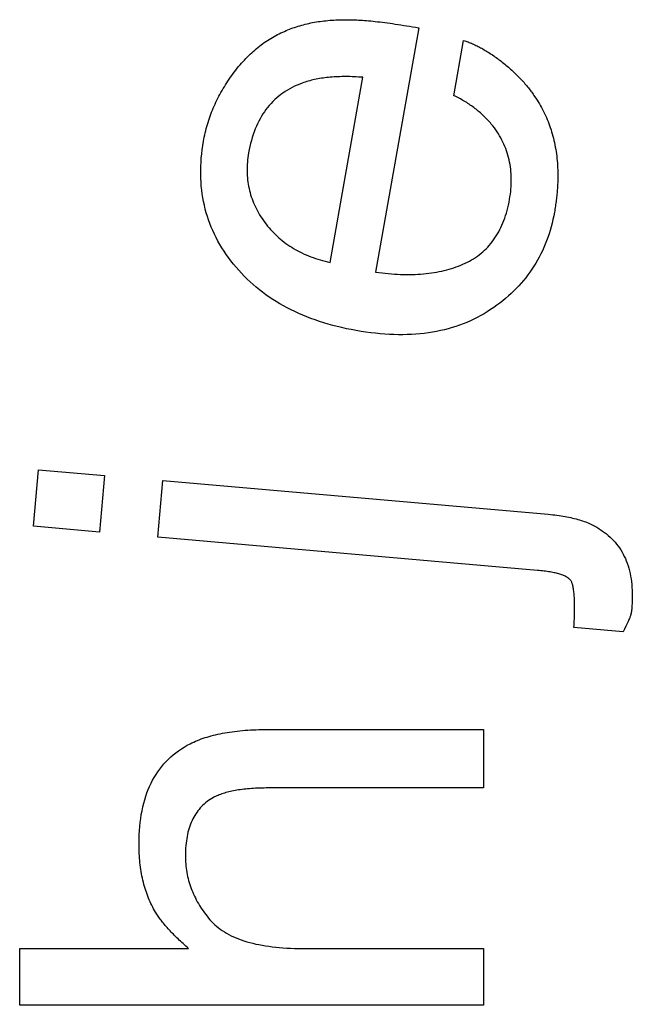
# Model space of a CAD drawing. Header units: metres. Extents: x -53 to 53, y -52 to 53.
# Drawn here: x -41.38 to -35.46, y -1.29 to 8.23 of the extents above; entities that cross this region are included whole.
import ezdxf

# ---------------------------------------------------------------- set-up
doc = ezdxf.new("R2010")
doc.units = ezdxf.units.M

msp = doc.modelspace()

# ---------------------------------------------------------------- linework, layer by layer
for p, q in [((-38.6049, 8.18629), (-38.5873, 8.19032)), ((-38.5873, 8.19032), (-38.5695, 8.19414)), ((-38.5695, 8.19414), (-38.5517, 8.19772)), ((-38.5517, 8.19772), (-38.5337, 8.2011)), ((-38.5337, 8.2011), (-38.5156, 8.20424)), ((-38.5156, 8.20424), (-38.4974, 8.20715)), ((-38.4974, 8.20715), (-38.4791, 8.20987)), ((-38.4791, 8.20987), (-38.4607, 8.21234)), ((-38.4607, 8.21234), (-38.4422, 8.21458)), ((-38.4422, 8.21458), (-38.4235, 8.21661)), ((-38.4235, 8.21661), (-38.4048, 8.21843)), ((-38.4048, 8.21843), (-38.3859, 8.22002)), ((-38.3859, 8.22002), (-38.367, 8.22137)), ((-38.367, 8.22137), (-38.3479, 8.2225)), ((-38.3479, 8.2225), (-38.3287, 8.22343)), ((-38.3287, 8.22343), (-38.3094, 8.22412)), ((-38.3094, 8.22412), (-38.29, 8.22458)), ((-38.29, 8.22458), (-38.2705, 8.22485)), ((-38.2705, 8.22485), (-38.2509, 8.22487)), ((-38.2509, 8.22487), (-38.237, 8.22539)), ((-38.237, 8.22539), (-38.2226, 8.22572)), ((-38.2226, 8.22572), (-38.2077, 8.22589)), ((-38.2077, 8.22589), (-38.1923, 8.22588)), ((-38.1923, 8.22588), (-38.1764, 8.22566)), ((-38.1764, 8.22566), (-38.16, 8.22528)), ((-38.16, 8.22528), (-38.1431, 8.22472)), ((-38.1431, 8.22472), (-38.1256, 8.22398)), ((-38.1256, 8.22398), (-38.1077, 8.22307)), ((-38.1077, 8.22307), (-38.0893, 8.22197)), ((-38.0893, 8.22197), (-38.0704, 8.2207)), ((-38.0704, 8.2207), (-38.051, 8.21922)), ((-38.051, 8.21922), (-38.0311, 8.21759)), ((-38.0311, 8.21759), (-38.0107, 8.21577)), ((-38.0107, 8.21577), (-37.9897, 8.21378)), ((-37.9897, 8.21378), (-37.9683, 8.21161)), ((-37.9683, 8.21161), (-37.9464, 8.20924)), ((-37.9464, 8.20924), (-37.924, 8.2067)), ((-37.924, 8.2067), (-37.901, 8.20398)), ((-37.901, 8.20398), (-37.8776, 8.20108)), ((-37.8776, 8.20108), (-37.8537, 8.19801)), ((-37.8537, 8.19801), (-37.8292, 8.19475)), ((-37.8292, 8.19475), (-37.8043, 8.19131)), ((-37.8043, 8.19131), (-37.7789, 8.1877)), ((-37.7789, 8.1877), (-37.7529, 8.1839)), ((-38.8739, 8.09073), (-38.8572, 8.09874)), ((-38.8572, 8.09874), (-38.8404, 8.10643)), ((-38.8404, 8.10643), (-38.8243, 8.11359)), ((-38.8243, 8.11359), (-38.8081, 8.12053)), ((-38.8081, 8.12053), (-38.7917, 8.12721)), ((-38.7917, 8.12721), (-38.7753, 8.13371)), ((-38.7753, 8.13371), (-38.7588, 8.13997)), ((-38.7588, 8.13997), (-38.7421, 8.146)), ((-38.7421, 8.146), (-38.7253, 8.15181)), ((-38.7253, 8.15181), (-38.7085, 8.15741)), ((-38.7085, 8.15741), (-38.6915, 8.16278)), ((-38.6915, 8.16278), (-38.6744, 8.16792)), ((-38.6744, 8.16792), (-38.6572, 8.17285)), ((-38.6572, 8.17285), (-38.6399, 8.17755)), ((-38.6399, 8.17755), (-38.6224, 8.18204)), ((-38.6224, 8.18204), (-38.6049, 8.18629)), ((-37.5274, 8.14705), (-37.9433, 5.78845)), ((-37.7529, 8.1839), (-37.7265, 8.17992)), ((-37.7265, 8.17992), (-37.6996, 8.17578)), ((-37.6996, 8.17578), (-37.6721, 8.17143)), ((-37.6721, 8.17143), (-37.6442, 8.16692)), ((-37.6442, 8.16692), (-37.6157, 8.16222)), ((-37.6157, 8.16222), (-37.5868, 8.15735)), ((-37.5868, 8.15735), (-37.5573, 8.1523)), ((-37.5573, 8.1523), (-37.5274, 8.14705)), ((-39.0344, 7.99342), (-39.0189, 8.00455)), ((-39.0189, 8.00455), (-39.0033, 8.01537)), ((-39.0033, 8.01537), (-38.9875, 8.02589)), ((-38.9875, 8.02589), (-38.9717, 8.03609)), ((-38.9717, 8.03609), (-38.9557, 8.04597)), ((-38.9557, 8.04597), (-38.9396, 8.05556)), ((-38.9396, 8.05556), (-38.9234, 8.06482)), ((-38.9234, 8.06482), (-38.907, 8.07376)), ((-38.907, 8.07376), (-38.8905, 8.0824)), ((-38.8905, 8.0824), (-38.8739, 8.09073)), ((-37.1879, 7.49217), (-37.094, 8.02495)), ((-37.094, 8.02495), (-37.0833, 8.02167)), ((-37.0833, 8.02167), (-37.0726, 8.01822)), ((-37.0726, 8.01822), (-37.0619, 8.01456)), ((-37.0619, 8.01456), (-37.0511, 8.01073)), ((-37.0511, 8.01073), (-37.0403, 8.00667)), ((-37.0403, 8.00667), (-37.0294, 8.00244)), ((-37.0294, 8.00244), (-37.0185, 7.99802)), ((-37.0185, 7.99802), (-37.0075, 7.99338)), ((-39.154, 7.89308), (-39.1395, 7.90671)), ((-39.1395, 7.90671), (-39.1248, 7.92003)), ((-39.1248, 7.92003), (-39.1101, 7.93306)), ((-39.1101, 7.93306), (-39.0952, 7.94576)), ((-39.0952, 7.94576), (-39.0802, 7.95813)), ((-39.0802, 7.95813), (-39.065, 7.9702)), ((-39.065, 7.9702), (-39.0498, 7.98196)), ((-39.0498, 7.98196), (-39.0344, 7.99342)), ((-37.0075, 7.99338), (-36.9965, 7.98857)), ((-36.9965, 7.98857), (-36.9855, 7.98357)), ((-36.9855, 7.98357), (-36.9744, 7.97835)), ((-36.9744, 7.97835), (-36.9633, 7.97295)), ((-36.9633, 7.97295), (-36.9521, 7.96736)), ((-36.9521, 7.96736), (-36.9409, 7.96156)), ((-36.9409, 7.96156), (-36.9296, 7.9556)), ((-36.9296, 7.9556), (-36.9183, 7.94943)), ((-36.9183, 7.94943), (-36.907, 7.94305)), ((-36.907, 7.94305), (-36.8956, 7.93649)), ((-36.8956, 7.93649), (-36.8842, 7.92972)), ((-36.8842, 7.92972), (-36.8727, 7.92278)), ((-36.8727, 7.92278), (-36.8612, 7.91563)), ((-36.8612, 7.91563), (-36.8497, 7.90829)), ((-36.8497, 7.90829), (-36.8381, 7.90077)), ((-39.2385, 7.8047), (-39.2247, 7.82021)), ((-39.2247, 7.82021), (-39.2108, 7.8354)), ((-39.2108, 7.8354), (-39.1968, 7.8503)), ((-39.1968, 7.8503), (-39.1826, 7.86487)), ((-39.1826, 7.86487), (-39.1684, 7.87914)), ((-39.1684, 7.87914), (-39.154, 7.89308)), ((-36.8381, 7.90077), (-36.8264, 7.89305)), ((-36.8264, 7.89305), (-36.8148, 7.88512)), ((-36.8148, 7.88512), (-36.803, 7.877)), ((-36.803, 7.877), (-36.7913, 7.8687)), ((-36.7913, 7.8687), (-36.7795, 7.86018)), ((-36.7795, 7.86018), (-36.7676, 7.8515)), ((-36.7676, 7.8515), (-36.7557, 7.84261)), ((-36.7557, 7.84261), (-36.7438, 7.83353)), ((-36.7438, 7.83353), (-36.7318, 7.82425)), ((-36.7318, 7.82425), (-36.7198, 7.81477)), ((-36.7198, 7.81477), (-36.7079, 7.80519)), ((-39.3187, 7.70508), (-39.3056, 7.72246)), ((-39.3056, 7.72246), (-39.2925, 7.73953)), ((-39.2925, 7.73953), (-39.2792, 7.75629)), ((-39.2792, 7.75629), (-39.2657, 7.77275)), ((-39.2657, 7.77275), (-39.2522, 7.78888)), ((-39.2522, 7.78888), (-39.2385, 7.8047)), ((-36.7079, 7.80519), (-36.6961, 7.79558)), ((-36.6961, 7.79558), (-36.6844, 7.78595)), ((-36.6844, 7.78595), (-36.6729, 7.77628)), ((-36.6729, 7.77628), (-36.6616, 7.7666)), ((-36.6616, 7.7666), (-36.6504, 7.75688)), ((-36.6504, 7.75688), (-36.6394, 7.74715)), ((-36.6394, 7.74715), (-36.6285, 7.73737)), ((-36.6285, 7.73737), (-36.6178, 7.72758)), ((-36.6178, 7.72758), (-36.6072, 7.71776)), ((-36.6072, 7.71776), (-36.5968, 7.7079)), ((-39.3811, 7.61551), (-39.3691, 7.63362)), ((-39.3691, 7.63362), (-39.3569, 7.65163)), ((-39.3569, 7.65163), (-39.3444, 7.66954)), ((-39.3444, 7.66954), (-39.3316, 7.68736)), ((-39.3316, 7.68736), (-39.3187, 7.70508)), ((-38.6369, 7.61902), (-38.651, 7.61407)), ((-38.6227, 7.62376), (-38.6369, 7.61902)), ((-38.6082, 7.62831), (-38.6227, 7.62376)), ((-38.5934, 7.63263), (-38.6082, 7.62831)), ((-38.5785, 7.63676), (-38.5934, 7.63263)), ((-38.5633, 7.6407), (-38.5785, 7.63676)), ((-38.5479, 7.64441), (-38.5633, 7.6407)), ((-38.5322, 7.64795), (-38.5479, 7.64441)), ((-38.5163, 7.65125), (-38.5322, 7.64795)), ((-38.5002, 7.65436), (-38.5163, 7.65125)), ((-38.4839, 7.65726), (-38.5002, 7.65436)), ((-38.4673, 7.65996), (-38.4839, 7.65726)), ((-38.4505, 7.66245), (-38.4673, 7.65996)), ((-38.4335, 7.66475), (-38.4505, 7.66245)), ((-38.4162, 7.66684), (-38.4335, 7.66475)), ((-38.3987, 7.6687), (-38.4162, 7.66684)), ((-38.381, 7.67039), (-38.3987, 7.6687)), ((-38.3819, 5.88103), (-38.0665, 7.66942)), ((-38.3631, 7.67186), (-38.381, 7.67039)), ((-38.3449, 7.67313), (-38.3631, 7.67186)), ((-38.3265, 7.67419), (-38.3449, 7.67313)), ((-38.3079, 7.67505), (-38.3265, 7.67419)), ((-38.289, 7.6757), (-38.3079, 7.67505)), ((-38.27, 7.67616), (-38.289, 7.6757)), ((-38.2506, 7.67641), (-38.27, 7.67616)), ((-38.2311, 7.67644), (-38.2506, 7.67641)), ((-38.2113, 7.67628), (-38.2311, 7.67644)), ((-38.1913, 7.67592), (-38.2113, 7.67628)), ((-38.1711, 7.67534), (-38.1913, 7.67592)), ((-38.1506, 7.67458), (-38.1711, 7.67534)), ((-38.1299, 7.67358), (-38.1506, 7.67458)), ((-38.109, 7.67239), (-38.1299, 7.67358)), ((-38.0879, 7.67101), (-38.109, 7.67239)), ((-38.0665, 7.66942), (-38.0879, 7.67101)), ((-36.5968, 7.7079), (-36.5866, 7.69803)), ((-36.5866, 7.69803), (-36.5765, 7.68813)), ((-36.5765, 7.68813), (-36.5666, 7.67819)), ((-36.5666, 7.67819), (-36.5568, 7.66824)), ((-36.5568, 7.66824), (-36.5472, 7.65826)), ((-36.5472, 7.65826), (-36.5377, 7.64825)), ((-36.5377, 7.64825), (-36.5284, 7.63821)), ((-36.5284, 7.63821), (-36.5192, 7.62816)), ((-36.5192, 7.62816), (-36.5103, 7.61809)), ((-36.5103, 7.61809), (-36.5014, 7.60796)), ((-39.4468, 7.50502), (-39.4366, 7.52367)), ((-39.4366, 7.52367), (-39.426, 7.54221)), ((-39.426, 7.54221), (-39.4152, 7.56067)), ((-39.4152, 7.56067), (-39.4041, 7.57904)), ((-39.4041, 7.57904), (-39.3927, 7.59732)), ((-39.3927, 7.59732), (-39.3811, 7.61551)), ((-38.8172, 7.53221), (-38.8384, 7.51784)), ((-38.7953, 7.54593), (-38.8172, 7.53221)), ((-38.7728, 7.55896), (-38.7953, 7.54593)), ((-38.7496, 7.57133), (-38.7728, 7.55896)), ((-38.7259, 7.58301), (-38.7496, 7.57133)), ((-38.7016, 7.59404), (-38.7259, 7.58301)), ((-38.6766, 7.60439), (-38.7016, 7.59404)), ((-38.651, 7.61407), (-38.6766, 7.60439)), ((-36.5014, 7.60796), (-36.4927, 7.59782)), ((-36.4927, 7.59782), (-36.4842, 7.58766)), ((-36.4842, 7.58766), (-36.4758, 7.57745)), ((-36.4758, 7.57745), (-36.4676, 7.56723)), ((-36.4676, 7.56723), (-36.4595, 7.55699)), ((-36.4595, 7.55699), (-36.4516, 7.54671)), ((-36.4516, 7.54671), (-36.4439, 7.53642)), ((-36.4439, 7.53642), (-36.4363, 7.52609)), ((-36.4363, 7.52609), (-36.4288, 7.51573)), ((-39.4939, 7.41043), (-39.485, 7.42952)), ((-39.485, 7.42952), (-39.4759, 7.44853)), ((-39.4759, 7.44853), (-39.4665, 7.46745)), ((-39.4665, 7.46745), (-39.4568, 7.48627)), ((-39.4568, 7.48627), (-39.4468, 7.50502)), ((-38.9356, 7.43585), (-38.9531, 7.41743)), ((-38.9174, 7.45358), (-38.9356, 7.43585)), ((-38.8986, 7.47066), (-38.9174, 7.45358)), ((-38.8791, 7.48706), (-38.8986, 7.47066)), ((-38.8591, 7.50278), (-38.8791, 7.48706)), ((-38.8384, 7.51784), (-38.8591, 7.50278)), ((-37.175, 7.48604), (-37.1879, 7.49217)), ((-37.1621, 7.4798), (-37.175, 7.48604)), ((-37.1494, 7.4734), (-37.1621, 7.4798)), ((-37.1368, 7.46687), (-37.1494, 7.4734)), ((-37.1244, 7.46019), (-37.1368, 7.46687)), ((-37.112, 7.4534), (-37.1244, 7.46019)), ((-37.0998, 7.44646), (-37.112, 7.4534)), ((-37.0877, 7.43939), (-37.0998, 7.44646)), ((-37.0758, 7.43217), (-37.0877, 7.43939)), ((-37.0639, 7.42482), (-37.0758, 7.43217)), ((-36.4288, 7.51573), (-36.4215, 7.50536)), ((-36.4215, 7.50536), (-36.4144, 7.49493)), ((-36.4144, 7.49493), (-36.4074, 7.48451)), ((-36.4074, 7.48451), (-36.3955, 7.46692)), ((-36.3955, 7.46692), (-36.384, 7.44916)), ((-36.384, 7.44916), (-36.3727, 7.43124)), ((-36.3727, 7.43124), (-36.3618, 7.41315)), ((-39.5339, 7.3136), (-39.5265, 7.33315)), ((-39.5265, 7.33315), (-39.5187, 7.3526)), ((-39.5187, 7.3526), (-39.5107, 7.37196)), ((-39.5107, 7.37196), (-39.5024, 7.39125)), ((-39.5024, 7.39125), (-39.4939, 7.41043)), ((-39.0173, 7.33707), (-39.0318, 7.31531)), ((-39.0022, 7.35817), (-39.0173, 7.33707)), ((-38.9864, 7.3786), (-39.0022, 7.35817)), ((-38.9701, 7.39835), (-38.9864, 7.3786)), ((-38.9531, 7.41743), (-38.9701, 7.39835)), ((-37.0522, 7.41734), (-37.0639, 7.42482)), ((-37.0406, 7.40973), (-37.0522, 7.41734)), ((-37.0292, 7.40198), (-37.0406, 7.40973)), ((-37.0178, 7.39407), (-37.0292, 7.40198)), ((-37.0066, 7.38605), (-37.0178, 7.39407)), ((-36.9955, 7.37788), (-37.0066, 7.38605)), ((-36.9845, 7.36958), (-36.9955, 7.37788)), ((-36.9737, 7.36113), (-36.9845, 7.36958)), ((-36.963, 7.35255), (-36.9737, 7.36113)), ((-36.9524, 7.34384), (-36.963, 7.35255)), ((-36.9419, 7.33499), (-36.9524, 7.34384)), ((-36.9316, 7.32602), (-36.9419, 7.33499)), ((-36.3618, 7.41315), (-36.3512, 7.3949)), ((-36.3512, 7.3949), (-36.341, 7.3765)), ((-36.341, 7.3765), (-36.331, 7.35791)), ((-36.331, 7.35791), (-36.3214, 7.33916)), ((-36.3214, 7.33916), (-36.3121, 7.32027)), ((-39.5609, 7.2345), (-39.5546, 7.25441)), ((-39.5546, 7.25441), (-39.548, 7.27422)), ((-39.548, 7.27422), (-39.5411, 7.29396)), ((-39.5411, 7.29396), (-39.5339, 7.3136)), ((-39.0715, 7.24594), (-39.0836, 7.2215)), ((-39.0589, 7.26973), (-39.0715, 7.24594)), ((-39.0456, 7.29285), (-39.0589, 7.26973)), ((-39.0318, 7.31531), (-39.0456, 7.29285)), ((-36.9214, 7.31688), (-36.9316, 7.32602)), ((-36.9113, 7.30763), (-36.9214, 7.31688)), ((-36.9013, 7.29823), (-36.9113, 7.30763)), ((-36.8915, 7.2887), (-36.9013, 7.29823)), ((-36.8817, 7.27904), (-36.8915, 7.2887)), ((-36.8721, 7.26923), (-36.8817, 7.27904)), ((-36.8627, 7.25929), (-36.8721, 7.26923)), ((-36.8533, 7.24921), (-36.8627, 7.25929)), ((-36.8441, 7.239), (-36.8533, 7.24921)), ((-36.835, 7.22865), (-36.8441, 7.239)), ((-36.3121, 7.32027), (-36.3032, 7.30119)), ((-36.3032, 7.30119), (-36.2946, 7.28194)), ((-36.2946, 7.28194), (-36.2863, 7.26253)), ((-36.2863, 7.26253), (-36.2783, 7.24297)), ((-36.2783, 7.24297), (-36.2706, 7.22324)), ((-39.5883, 7.13359), (-39.5834, 7.15395)), ((-39.5834, 7.15395), (-39.5782, 7.17422)), ((-39.5782, 7.17422), (-39.5727, 7.1944)), ((-39.5727, 7.1944), (-39.567, 7.21449)), ((-39.567, 7.21449), (-39.5609, 7.2345)), ((-39.116, 7.14407), (-39.1255, 7.11693)), ((-39.1058, 7.17056), (-39.116, 7.14407)), ((-39.095, 7.19637), (-39.1058, 7.17056)), ((-39.0836, 7.2215), (-39.095, 7.19637)), ((-36.826, 7.21815), (-36.835, 7.22865)), ((-36.8111, 7.1996), (-36.826, 7.21815)), ((-36.7968, 7.18083), (-36.8111, 7.1996)), ((-36.7831, 7.16185), (-36.7968, 7.18083)), ((-36.77, 7.14264), (-36.7831, 7.16185)), ((-36.7574, 7.12321), (-36.77, 7.14264)), ((-36.2706, 7.22324), (-36.2633, 7.20334)), ((-36.2633, 7.20334), (-36.2563, 7.18329)), ((-36.2563, 7.18329), (-36.2496, 7.16306)), ((-36.2496, 7.16306), (-36.2432, 7.14267)), ((-36.2432, 7.14267), (-36.2372, 7.12212)), ((-39.612, 7.01019), (-39.6052, 7.05122)), ((-39.6052, 7.05122), (-39.6014, 7.07195)), ((-39.6014, 7.07195), (-39.5974, 7.09258)), ((-39.5974, 7.09258), (-39.593, 7.11313)), ((-39.593, 7.11313), (-39.5883, 7.13359)), ((-39.1428, 7.06064), (-39.1505, 7.03146)), ((-39.1345, 7.08911), (-39.1428, 7.06064)), ((-39.1255, 7.11693), (-39.1345, 7.08911)), ((-36.7455, 7.10356), (-36.7574, 7.12321)), ((-36.7342, 7.08368), (-36.7455, 7.10356)), ((-36.7235, 7.06358), (-36.7342, 7.08368)), ((-36.7134, 7.04329), (-36.7235, 7.06358)), ((-36.2372, 7.12212), (-36.2315, 7.10139)), ((-36.2315, 7.10139), (-36.2261, 7.08052)), ((-36.2261, 7.08052), (-36.2211, 7.05948)), ((-36.2211, 7.05948), (-36.2164, 7.03827)), ((-39.6227, 6.92912), (-39.6178, 6.96951)), ((-39.6178, 6.96951), (-39.612, 7.01019)), ((-39.1641, 6.97113), (-39.17, 6.93994)), ((-39.1576, 7.00162), (-39.1641, 6.97113)), ((-39.1505, 7.03146), (-39.1576, 7.00162)), ((-36.7038, 7.02275), (-36.7134, 7.04329)), ((-36.6949, 7.002), (-36.7038, 7.02275)), ((-36.6866, 6.98102), (-36.6949, 7.002)), ((-36.6788, 6.95982), (-36.6866, 6.98102)), ((-36.6717, 6.9384), (-36.6788, 6.95982)), ((-36.2164, 7.03827), (-36.2119, 7.01688)), ((-36.2119, 7.01688), (-36.2079, 6.99535)), ((-36.2079, 6.99535), (-36.2041, 6.97363)), ((-36.2041, 6.97363), (-36.2007, 6.95178)), ((-36.2007, 6.95178), (-36.1976, 6.92973)), ((-39.6294, 6.84932), (-39.6265, 6.88907)), ((-39.6265, 6.88907), (-39.6227, 6.92912)), ((-39.1795, 6.87286), (-39.1816, 6.85078)), ((-39.1768, 6.8951), (-39.1795, 6.87286)), ((-39.1737, 6.91745), (-39.1768, 6.8951)), ((-39.17, 6.93994), (-39.1737, 6.91745)), ((-36.6652, 6.91676), (-36.6717, 6.9384)), ((-36.6593, 6.8949), (-36.6652, 6.91676)), ((-36.6539, 6.87283), (-36.6593, 6.8949)), ((-36.6492, 6.85051), (-36.6539, 6.87283)), ((-36.1976, 6.92973), (-36.1948, 6.90753)), ((-36.1948, 6.90753), (-36.1924, 6.88516)), ((-36.1924, 6.88516), (-36.1903, 6.86264)), ((-36.1903, 6.86264), (-36.1884, 6.83995)), ((-39.6322, 6.77077), (-39.6313, 6.80988)), ((-39.6322, 6.73198), (-39.6322, 6.77077)), ((-39.6313, 6.80988), (-39.6294, 6.84932)), ((-39.1843, 6.80698), (-39.1848, 6.78528)), ((-39.1848, 6.78528), (-39.1848, 6.76372)), ((-39.1848, 6.76372), (-39.1843, 6.74226)), ((-39.1832, 6.82881), (-39.1843, 6.80698)), ((-39.1816, 6.85078), (-39.1832, 6.82881)), ((-36.645, 6.828), (-36.6492, 6.85051)), ((-36.6415, 6.80525), (-36.645, 6.828)), ((-36.6385, 6.7823), (-36.6415, 6.80525)), ((-36.6362, 6.75911), (-36.6385, 6.7823)), ((-36.1884, 6.83995), (-36.1862, 6.80466)), ((-36.1862, 6.80466), (-36.1855, 6.79214)), ((-36.1855, 6.79214), (-36.185, 6.77957)), ((-36.185, 6.77957), (-36.1845, 6.76691)), ((-36.1845, 6.76691), (-36.1841, 6.75417)), ((-39.6312, 6.69353), (-39.6322, 6.73198)), ((-39.6293, 6.65536), (-39.6312, 6.69353)), ((-39.1843, 6.74226), (-39.1833, 6.72096)), ((-39.1833, 6.72096), (-39.1817, 6.6998)), ((-39.1817, 6.6998), (-39.1796, 6.67876)), ((-39.1796, 6.67876), (-39.177, 6.65787)), ((-36.6344, 6.73569), (-36.6362, 6.75911)), ((-36.6333, 6.71207), (-36.6344, 6.73569)), ((-36.6334, 6.63988), (-36.6328, 6.66417)), ((-36.6327, 6.68823), (-36.6333, 6.71207)), ((-36.6328, 6.66417), (-36.6327, 6.68823)), ((-36.1842, 6.67613), (-36.1846, 6.66286)), ((-36.1839, 6.68933), (-36.1842, 6.67613)), ((-36.1841, 6.75417), (-36.1839, 6.74136)), ((-36.1839, 6.74136), (-36.1837, 6.72845)), ((-36.1838, 6.70244), (-36.1839, 6.68933)), ((-36.1837, 6.7155), (-36.1838, 6.70244)), ((-36.1837, 6.72845), (-36.1837, 6.7155)), ((-39.6263, 6.61754), (-39.6293, 6.65536)), ((-39.6224, 6.58002), (-39.6263, 6.61754)), ((-39.6175, 6.54282), (-39.6224, 6.58002)), ((-39.177, 6.65787), (-39.1738, 6.63708)), ((-39.1738, 6.63708), (-39.1702, 6.61646)), ((-39.1702, 6.61646), (-39.1659, 6.59593)), ((-39.1659, 6.59593), (-39.1612, 6.57556)), ((-39.1612, 6.57556), (-39.1559, 6.55531)), ((-36.639, 6.56567), (-36.6365, 6.59064)), ((-36.6365, 6.59064), (-36.6347, 6.61536)), ((-36.6347, 6.61536), (-36.6334, 6.63988)), ((-36.189, 6.5816), (-36.1901, 6.56779)), ((-36.188, 6.59534), (-36.189, 6.5816)), ((-36.1871, 6.60899), (-36.188, 6.59534)), ((-36.1863, 6.62257), (-36.1871, 6.60899)), ((-36.1856, 6.63608), (-36.1863, 6.62257)), ((-36.185, 6.64951), (-36.1856, 6.63608)), ((-36.1846, 6.66286), (-36.185, 6.64951)), ((-39.6117, 6.50595), (-39.6175, 6.54282)), ((-39.6048, 6.46939), (-39.6117, 6.50595)), ((-39.1559, 6.55531), (-39.1501, 6.5352)), ((-39.1501, 6.5352), (-39.1438, 6.51523)), ((-39.1438, 6.51523), (-39.1369, 6.49538)), ((-39.1369, 6.49538), (-39.1295, 6.47566)), ((-39.1295, 6.47566), (-39.1216, 6.45607)), ((-36.655, 6.46227), (-36.6499, 6.4895)), ((-36.6499, 6.4895), (-36.6456, 6.51511)), ((-36.6456, 6.51511), (-36.642, 6.5405)), ((-36.642, 6.5405), (-36.639, 6.56567)), ((-36.199, 6.48332), (-36.2009, 6.46896)), ((-36.1973, 6.49759), (-36.199, 6.48332)), ((-36.1956, 6.5118), (-36.1973, 6.49759)), ((-36.1941, 6.52589), (-36.1956, 6.5118)), ((-36.1927, 6.53995), (-36.1941, 6.52589)), ((-36.1914, 6.55391), (-36.1927, 6.53995)), ((-36.1901, 6.56779), (-36.1914, 6.55391)), ((-39.597, 6.43315), (-39.6048, 6.46939)), ((-39.5883, 6.39723), (-39.597, 6.43315)), ((-39.5785, 6.36163), (-39.5883, 6.39723)), ((-39.1216, 6.45607), (-39.1131, 6.43663)), ((-39.1131, 6.43663), (-39.1042, 6.41733)), ((-39.1042, 6.41733), (-39.0947, 6.39813)), ((-39.0947, 6.39813), (-39.0846, 6.37907)), ((-39.0846, 6.37907), (-39.0741, 6.36015)), ((-36.6803, 6.35864), (-36.6732, 6.38373)), ((-36.6732, 6.38373), (-36.6667, 6.40938)), ((-36.6667, 6.40938), (-36.6606, 6.43556)), ((-36.6606, 6.43556), (-36.655, 6.46227)), ((-36.2141, 6.3813), (-36.2167, 6.36642)), ((-36.2117, 6.3961), (-36.2141, 6.3813)), ((-36.2093, 6.41081), (-36.2117, 6.3961)), ((-36.207, 6.42548), (-36.2093, 6.41081)), ((-36.2049, 6.44005), (-36.207, 6.42548)), ((-36.2028, 6.45454), (-36.2049, 6.44005)), ((-36.2009, 6.46896), (-36.2028, 6.45454)), ((-39.5678, 6.32635), (-39.5785, 6.36163)), ((-39.5561, 6.2914), (-39.5678, 6.32635)), ((-39.5434, 6.25674), (-39.5561, 6.2914)), ((-39.0741, 6.36015), (-39.063, 6.34137)), ((-39.063, 6.34137), (-39.0514, 6.32271)), ((-39.0514, 6.32271), (-39.0392, 6.3042)), ((-39.0392, 6.3042), (-39.0265, 6.2858)), ((-39.0265, 6.2858), (-39.0133, 6.26755)), ((-36.7135, 6.2636), (-36.7045, 6.28654)), ((-36.7045, 6.28654), (-36.6959, 6.31004)), ((-36.6959, 6.31004), (-36.6879, 6.33406)), ((-36.6879, 6.33406), (-36.6803, 6.35864)), ((-36.231, 6.29456), (-36.2393, 6.25934)), ((-36.2235, 6.33025), (-36.231, 6.29456)), ((-36.2167, 6.36642), (-36.2235, 6.33025)), ((-39.5298, 6.22243), (-39.5434, 6.25674)), ((-39.5152, 6.18843), (-39.5298, 6.22243)), ((-39.4996, 6.15474), (-39.5152, 6.18843)), ((-39.0133, 6.26755), (-38.9997, 6.2496)), ((-38.9997, 6.2496), (-38.9857, 6.23207)), ((-38.9857, 6.23207), (-38.9713, 6.2149)), ((-38.9713, 6.2149), (-38.9567, 6.19814)), ((-38.9567, 6.19814), (-38.9417, 6.18175)), ((-36.7546, 6.17714), (-36.7436, 6.19795)), ((-36.7436, 6.19795), (-36.7331, 6.2193)), ((-36.7331, 6.2193), (-36.7231, 6.24118)), ((-36.7231, 6.24118), (-36.7135, 6.2636)), ((-36.2581, 6.19037), (-36.2686, 6.15659)), ((-36.2483, 6.22461), (-36.2581, 6.19037)), ((-36.2393, 6.25934), (-36.2483, 6.22461)), ((-39.4831, 6.12138), (-39.4996, 6.15474)), ((-39.4655, 6.08833), (-39.4831, 6.12138)), ((-38.9417, 6.18175), (-38.9263, 6.16577)), ((-38.9263, 6.16577), (-38.9106, 6.15015)), ((-38.9106, 6.15015), (-38.8945, 6.13495)), ((-38.8945, 6.13495), (-38.8781, 6.12012)), ((-38.8781, 6.12012), (-38.8614, 6.10568)), ((-38.8614, 6.10568), (-38.8443, 6.09164)), ((-36.8171, 6.08113), (-36.8036, 6.09926)), ((-36.8036, 6.09926), (-36.7906, 6.11792)), ((-36.7906, 6.11792), (-36.7781, 6.13712)), ((-36.7781, 6.13712), (-36.7661, 6.15688)), ((-36.7661, 6.15688), (-36.7546, 6.17714)), ((-36.2798, 6.12326), (-36.2919, 6.09045)), ((-36.2686, 6.15659), (-36.2798, 6.12326)), ((-39.4471, 6.0556), (-39.4655, 6.08833)), ((-39.4276, 6.02319), (-39.4471, 6.0556)), ((-39.4071, 5.9911), (-39.4276, 6.02319)), ((-38.8443, 6.09164), (-38.8269, 6.07797)), ((-38.8269, 6.07797), (-38.8091, 6.06471)), ((-38.8091, 6.06471), (-38.791, 6.05183)), ((-38.791, 6.05183), (-38.7726, 6.03935)), ((-38.7726, 6.03935), (-38.7538, 6.02724)), ((-38.7538, 6.02724), (-38.7346, 6.01552)), ((-38.7346, 6.01552), (-38.7152, 6.0042)), ((-38.7152, 6.0042), (-38.6953, 5.99327)), ((-36.9083, 5.98363), (-36.8918, 5.99854)), ((-36.8918, 5.99854), (-36.8759, 6.01398)), ((-36.8759, 6.01398), (-36.8604, 6.02997)), ((-36.8604, 6.02997), (-36.8455, 6.04648)), ((-36.8455, 6.04648), (-36.831, 6.06354)), ((-36.831, 6.06354), (-36.8171, 6.08113)), ((-36.3181, 6.02625), (-36.3323, 5.99484)), ((-36.3046, 6.05811), (-36.3181, 6.02625)), ((-36.2919, 6.09045), (-36.3046, 6.05811)), ((-39.3857, 5.95935), (-39.4071, 5.9911)), ((-39.3633, 5.9279), (-39.3857, 5.95935)), ((-39.34, 5.89676), (-39.3633, 5.9279)), ((-38.6953, 5.99327), (-38.6752, 5.98273)), ((-38.6752, 5.98273), (-38.6547, 5.97256)), ((-38.6547, 5.97256), (-38.6338, 5.96278)), ((-38.6338, 5.96278), (-38.6126, 5.95341)), ((-38.6126, 5.95341), (-38.5911, 5.94443)), ((-38.5911, 5.94443), (-38.5692, 5.93582)), ((-38.5692, 5.93582), (-38.547, 5.92761)), ((-38.547, 5.92761), (-38.5244, 5.9198)), ((-38.5244, 5.9198), (-38.5015, 5.91237)), ((-38.5015, 5.91237), (-38.4783, 5.90532)), ((-38.4783, 5.90532), (-38.4547, 5.89865)), ((-37.0371, 5.89426), (-37.0172, 5.90543)), ((-37.0172, 5.90543), (-36.9978, 5.91711)), ((-36.9978, 5.91711), (-36.9789, 5.92934)), ((-36.9789, 5.92934), (-36.9605, 5.94211)), ((-36.9605, 5.94211), (-36.9426, 5.95541)), ((-36.9426, 5.95541), (-36.9252, 5.96924)), ((-36.9252, 5.96924), (-36.9083, 5.98363)), ((-36.3795, 5.90355), (-36.3967, 5.87408)), ((-36.363, 5.93352), (-36.3795, 5.90355)), ((-36.3473, 5.96394), (-36.363, 5.93352)), ((-36.3323, 5.99484), (-36.3473, 5.96394)), ((-39.3157, 5.86594), (-39.34, 5.89676)), ((-39.2905, 5.83563), (-39.3157, 5.86594)), ((-39.2647, 5.806), (-39.2905, 5.83563)), ((-38.4547, 5.89865), (-38.4308, 5.89238)), ((-38.4308, 5.89238), (-38.4065, 5.88651)), ((-38.4065, 5.88651), (-38.3819, 5.88103)), ((-37.2808, 5.80336), (-37.2571, 5.80943)), ((-37.2571, 5.80943), (-37.2337, 5.81592)), ((-37.2337, 5.81592), (-37.2106, 5.82285)), ((-37.2106, 5.82285), (-37.1877, 5.83022)), ((-37.1877, 5.83022), (-37.1653, 5.83801)), ((-37.1653, 5.83801), (-37.1431, 5.84625)), ((-37.1431, 5.84625), (-37.1212, 5.85492)), ((-37.1212, 5.85492), (-37.0996, 5.86401)), ((-37.0996, 5.86401), (-37.0784, 5.87357)), ((-37.0784, 5.87357), (-37.0575, 5.88364)), ((-37.0575, 5.88364), (-37.0371, 5.89426)), ((-36.4333, 5.81654), (-36.4527, 5.7885)), ((-36.4146, 5.84508), (-36.4333, 5.81654)), ((-36.3967, 5.87408), (-36.4146, 5.84508)), ((-39.2382, 5.77704), (-39.2647, 5.806)), ((-39.211, 5.74875), (-39.2382, 5.77704)), ((-39.1832, 5.72116), (-39.211, 5.74875)), ((-39.1547, 5.69423), (-39.1832, 5.72116)), ((-37.9433, 5.78845), (-37.9121, 5.78407)), ((-37.9121, 5.78407), (-37.8813, 5.78012)), ((-37.8813, 5.78012), (-37.8507, 5.77661)), ((-37.8507, 5.77661), (-37.8205, 5.77354)), ((-37.8205, 5.77354), (-37.7906, 5.7709)), ((-37.7906, 5.7709), (-37.761, 5.76871)), ((-37.761, 5.76871), (-37.7317, 5.76692)), ((-37.7317, 5.76692), (-37.7027, 5.76558)), ((-37.7027, 5.76558), (-37.674, 5.76469)), ((-37.674, 5.76469), (-37.6456, 5.76422)), ((-37.6456, 5.76422), (-37.6175, 5.76419)), ((-37.6175, 5.76419), (-37.5898, 5.76459)), ((-37.5898, 5.76459), (-37.5623, 5.76543)), ((-37.5623, 5.76543), (-37.5352, 5.76671)), ((-37.5352, 5.76671), (-37.5084, 5.76842)), ((-37.5084, 5.76842), (-37.4818, 5.77055)), ((-37.4818, 5.77055), (-37.4556, 5.77313)), ((-37.4556, 5.77313), (-37.4297, 5.77615)), ((-37.4297, 5.77615), (-37.4041, 5.7796)), ((-37.4041, 5.7796), (-37.3789, 5.78348)), ((-37.3789, 5.78348), (-37.3539, 5.7878)), ((-37.3539, 5.7878), (-37.3292, 5.79256)), ((-37.3292, 5.79256), (-37.3049, 5.79774)), ((-37.3049, 5.79774), (-37.2808, 5.80336)), ((-36.4938, 5.73386), (-36.5155, 5.70724)), ((-36.4729, 5.76096), (-36.4938, 5.73386)), ((-36.4527, 5.7885), (-36.4729, 5.76096)), ((-39.1255, 5.66798), (-39.1547, 5.69423)), ((-39.0957, 5.64241), (-39.1255, 5.66798)), ((-39.0652, 5.61752), (-39.0957, 5.64241)), ((-39.034, 5.59331), (-39.0652, 5.61752)), ((-36.5849, 5.63029), (-36.6096, 5.60559)), ((-36.5611, 5.65547), (-36.5849, 5.63029)), ((-36.5379, 5.68112), (-36.5611, 5.65547)), ((-36.5155, 5.70724), (-36.5379, 5.68112)), ((-39.0021, 5.56978), (-39.034, 5.59331)), ((-38.9696, 5.54692), (-39.0021, 5.56978)), ((-38.9364, 5.52473), (-38.9696, 5.54692)), ((-38.9025, 5.50323), (-38.9364, 5.52473)), ((-36.688, 5.53436), (-36.7156, 5.51158)), ((-36.6611, 5.55763), (-36.688, 5.53436)), ((-36.635, 5.58138), (-36.6611, 5.55763)), ((-36.6096, 5.60559), (-36.635, 5.58138)), ((-38.8679, 5.48241), (-38.9025, 5.50323)), ((-38.8327, 5.46227), (-38.8679, 5.48241)), ((-38.7968, 5.44281), (-38.8327, 5.46227)), ((-38.7603, 5.42401), (-38.7968, 5.44281)), ((-36.8029, 5.44609), (-36.8335, 5.42523)), ((-36.7731, 5.46745), (-36.8029, 5.44609)), ((-36.7439, 5.48929), (-36.7731, 5.46745)), ((-36.7156, 5.51158), (-36.7439, 5.48929)), ((-38.723, 5.4059), (-38.7603, 5.42401)), ((-38.6851, 5.38846), (-38.723, 5.4059)), ((-38.6465, 5.37172), (-38.6851, 5.38846)), ((-38.6073, 5.35564), (-38.6465, 5.37172)), ((-38.5674, 5.34023), (-38.6073, 5.35564)), ((-38.5268, 5.32552), (-38.5674, 5.34023)), ((-36.9946, 5.33305), (-37.0284, 5.31726)), ((-36.9614, 5.34973), (-36.9946, 5.33305)), ((-36.9287, 5.36728), (-36.9614, 5.34973)), ((-36.8964, 5.38573), (-36.9287, 5.36728)), ((-36.8647, 5.40503), (-36.8964, 5.38573)), ((-36.8335, 5.42523), (-36.8647, 5.40503)), ((-38.4855, 5.31146), (-38.5268, 5.32552)), ((-38.4436, 5.2981), (-38.4855, 5.31146)), ((-38.401, 5.28542), (-38.4436, 5.2981)), ((-38.3577, 5.27339), (-38.401, 5.28542)), ((-38.3138, 5.26207), (-38.3577, 5.27339)), ((-38.2691, 5.25142), (-38.3138, 5.26207)), ((-38.2238, 5.24142), (-38.2691, 5.25142)), ((-38.1779, 5.23213), (-38.2238, 5.24142)), ((-37.2415, 5.24098), (-37.2788, 5.23135)), ((-37.2047, 5.2515), (-37.2415, 5.24098)), ((-37.1684, 5.26289), (-37.2047, 5.2515)), ((-37.1327, 5.27516), (-37.1684, 5.26289)), ((-37.0974, 5.28831), (-37.1327, 5.27516)), ((-37.0626, 5.30234), (-37.0974, 5.28831)), ((-37.0284, 5.31726), (-37.0626, 5.30234)), ((-38.1312, 5.22351), (-38.1779, 5.23213)), ((-38.0838, 5.21555), (-38.1312, 5.22351)), ((-38.0369, 5.20845), (-38.0838, 5.21555)), ((-37.9904, 5.20224), (-38.0369, 5.20845)), ((-37.9445, 5.19691), (-37.9904, 5.20224)), ((-37.8991, 5.19246), (-37.9445, 5.19691)), ((-37.8542, 5.1889), (-37.8991, 5.19246)), ((-37.8098, 5.18622), (-37.8542, 5.1889)), ((-37.7659, 5.1844), (-37.8098, 5.18622)), ((-37.7226, 5.18347), (-37.7659, 5.1844)), ((-37.6797, 5.18343), (-37.7226, 5.18347)), ((-37.6373, 5.18427), (-37.6797, 5.18343)), ((-37.5955, 5.18597), (-37.6373, 5.18427)), ((-37.5541, 5.18857), (-37.5955, 5.18597)), ((-37.5133, 5.19205), (-37.5541, 5.18857)), ((-37.4729, 5.1964), (-37.5133, 5.19205)), ((-37.4331, 5.20163), (-37.4729, 5.1964)), ((-37.3938, 5.20773), (-37.4331, 5.20163)), ((-37.3549, 5.21472), (-37.3938, 5.20773)), ((-37.3166, 5.2226), (-37.3549, 5.21472)), ((-37.2788, 5.23135), (-37.3166, 5.2226)), ((-41.2465, 3.33234), (-41.1987, 3.87923)), ((-41.1987, 3.87923), (-40.5611, 3.82346)), ((-40.5611, 3.82346), (-40.6089, 3.27655)), ((-40.0471, 3.2274), (-39.9992, 3.77429)), ((-39.9992, 3.77429), (-36.2755, 3.4485)), ((-36.2755, 3.4485), (-36.2541, 3.44653)), ((-36.2541, 3.44653), (-36.2331, 3.44437)), ((-36.2331, 3.44437), (-36.2124, 3.44202)), ((-36.2124, 3.44202), (-36.192, 3.43948)), ((-36.192, 3.43948), (-36.1721, 3.43678)), ((-36.1721, 3.43678), (-36.1524, 3.43388)), ((-36.1524, 3.43388), (-36.1331, 3.43082)), ((-36.1331, 3.43082), (-36.1142, 3.42755)), ((-36.1142, 3.42755), (-36.0956, 3.4241)), ((-40.6089, 3.27655), (-41.2465, 3.33234)), ((-36.0956, 3.4241), (-36.0773, 3.42049)), ((-36.0773, 3.42049), (-36.0594, 3.41666)), ((-36.0594, 3.41666), (-36.0419, 3.41267)), ((-36.0419, 3.41267), (-36.0247, 3.40849)), ((-36.0247, 3.40849), (-36.0078, 3.40413)), ((-36.0078, 3.40413), (-35.9913, 3.39958)), ((-35.9913, 3.39958), (-35.9752, 3.39485)), ((-35.9752, 3.39485), (-35.9593, 3.38994)), ((-35.9593, 3.38994), (-35.9439, 3.38484)), ((-35.9439, 3.38484), (-35.9287, 3.37958)), ((-35.9287, 3.37958), (-35.914, 3.3741)), ((-35.914, 3.3741), (-35.8996, 3.36845)), ((-35.8996, 3.36845), (-35.8855, 3.36263)), ((-35.8855, 3.36263), (-35.8717, 3.35661)), ((-35.8717, 3.35661), (-35.8584, 3.35042)), ((-35.8584, 3.35042), (-35.8453, 3.34404)), ((-35.8453, 3.34404), (-35.8327, 3.33748)), ((-35.8327, 3.33748), (-35.8203, 3.33073)), ((-35.8203, 3.33073), (-35.8083, 3.32381)), ((-35.8083, 3.32381), (-35.7967, 3.3167)), ((-35.7967, 3.3167), (-35.7854, 3.30939)), ((-35.7854, 3.30939), (-35.7745, 3.30191)), ((-35.7745, 3.30191), (-35.7639, 3.29425)), ((-35.7639, 3.29425), (-35.7536, 3.28641)), ((-35.7536, 3.28641), (-35.734, 3.27267)), ((-35.734, 3.27267), (-35.715, 3.25839)), ((-35.715, 3.25839), (-35.6967, 3.24352)), ((-35.6967, 3.24352), (-35.6792, 3.22807)), ((-36.3811, 2.90666), (-40.0471, 3.2274)), ((-35.6792, 3.22807), (-35.6623, 3.21207)), ((-35.6623, 3.21207), (-35.6461, 3.19547)), ((-35.6461, 3.19547), (-35.6306, 3.17828)), ((-35.6306, 3.17828), (-35.6158, 3.16054)), ((-35.6158, 3.16054), (-35.6017, 3.14221)), ((-35.6017, 3.14221), (-35.5883, 3.12332)), ((-35.5883, 3.12332), (-35.5755, 3.10387)), ((-35.5755, 3.10387), (-35.5635, 3.08382)), ((-35.5635, 3.08382), (-35.5521, 3.0632)), ((-35.5521, 3.0632), (-35.5415, 3.04199)), ((-35.5415, 3.04199), (-35.5315, 3.02022)), ((-35.5315, 3.02022), (-35.5222, 2.99788)), ((-35.5222, 2.99788), (-35.5137, 2.97495)), ((-35.5137, 2.97495), (-35.5058, 2.95145)), ((-35.5058, 2.95145), (-35.4986, 2.92737)), ((-36.3644, 2.90512), (-36.3811, 2.90666)), ((-36.348, 2.90349), (-36.3644, 2.90512)), ((-36.3321, 2.90176), (-36.348, 2.90349)), ((-36.3167, 2.89992), (-36.3321, 2.90176)), ((-36.3016, 2.89798), (-36.3167, 2.89992)), ((-36.287, 2.89594), (-36.3016, 2.89798)), ((-36.2729, 2.8938), (-36.287, 2.89594)), ((-36.2591, 2.89157), (-36.2729, 2.8938)), ((-36.2458, 2.88922), (-36.2591, 2.89157)), ((-36.2329, 2.88678), (-36.2458, 2.88922)), ((-36.2204, 2.88423), (-36.2329, 2.88678)), ((-36.2084, 2.88161), (-36.2204, 2.88423)), ((-36.1968, 2.87886), (-36.2084, 2.88161)), ((-36.1857, 2.87601), (-36.1968, 2.87886)), ((-36.1749, 2.87306), (-36.1857, 2.87601)), ((-36.1646, 2.87003), (-36.1749, 2.87306)), ((-36.1547, 2.86687), (-36.1646, 2.87003)), ((-36.1452, 2.86363), (-36.1547, 2.86687)), ((-36.1362, 2.86028), (-36.1452, 2.86363)), ((-36.1276, 2.85683), (-36.1362, 2.86028)), ((-36.1195, 2.85329), (-36.1276, 2.85683)), ((-35.4986, 2.92737), (-35.4921, 2.90271)), ((-35.4921, 2.90271), (-35.4863, 2.87749)), ((-35.4863, 2.87749), (-35.4811, 2.85168)), ((-36.1117, 2.84964), (-36.1195, 2.85329)), ((-36.1044, 2.84589), (-36.1117, 2.84964)), ((-36.0975, 2.84204), (-36.1044, 2.84589)), ((-36.0911, 2.83809), (-36.0975, 2.84204)), ((-36.0851, 2.83401), (-36.0911, 2.83809)), ((-36.0795, 2.82986), (-36.0851, 2.83401)), ((-36.0743, 2.82562), (-36.0795, 2.82986)), ((-36.0696, 2.82127), (-36.0743, 2.82562)), ((-36.0653, 2.8168), (-36.0696, 2.82127)), ((-36.0614, 2.81226), (-36.0653, 2.8168)), ((-36.0579, 2.8076), (-36.0614, 2.81226)), ((-36.0549, 2.80283), (-36.0579, 2.8076)), ((-36.0521, 2.79776), (-36.0549, 2.80283)), ((-36.0494, 2.79214), (-36.0521, 2.79776)), ((-36.0469, 2.786), (-36.0494, 2.79214)), ((-36.0444, 2.77934), (-36.0469, 2.786)), ((-36.0421, 2.77214), (-36.0444, 2.77934)), ((-36.04, 2.76439), (-36.0421, 2.77214)), ((-36.0379, 2.75613), (-36.04, 2.76439)), ((-35.4811, 2.85168), (-35.4767, 2.8253)), ((-35.4767, 2.8253), (-35.473, 2.79834)), ((-35.473, 2.79834), (-35.4699, 2.77081)), ((-35.4699, 2.77081), (-35.4676, 2.74272)), ((-36.036, 2.74733), (-36.0379, 2.75613)), ((-36.0341, 2.73801), (-36.036, 2.74733)), ((-36.0325, 2.72815), (-36.0341, 2.73801)), ((-36.0309, 2.71776), (-36.0325, 2.72815)), ((-36.0295, 2.70683), (-36.0309, 2.71776)), ((-36.0282, 2.69539), (-36.0295, 2.70683)), ((-36.027, 2.6834), (-36.0282, 2.69539)), ((-36.0259, 2.67088), (-36.027, 2.6834)), ((-36.0249, 2.65784), (-36.0259, 2.67088)), ((-35.4676, 2.74272), (-35.4659, 2.71404)), ((-35.4659, 2.71404), (-35.465, 2.68477)), ((-35.465, 2.68477), (-35.4647, 2.65494)), ((-36.0241, 2.64426), (-36.0249, 2.65784)), ((-36.0234, 2.63014), (-36.0241, 2.64426)), ((-36.0229, 2.61551), (-36.0234, 2.63014)), ((-36.0224, 2.60033), (-36.0229, 2.61551)), ((-36.0221, 2.58463), (-36.0224, 2.60033)), ((-36.0219, 2.56839), (-36.0221, 2.58463)), ((-35.4662, 2.59357), (-35.468, 2.562)), ((-35.4651, 2.62454), (-35.4662, 2.59357)), ((-35.4647, 2.65494), (-35.4651, 2.62454)), ((-36.0233, 2.45984), (-36.0228, 2.47926)), ((-36.0228, 2.47926), (-36.0223, 2.49815)), ((-36.0223, 2.49815), (-36.022, 2.51651)), ((-36.022, 2.51651), (-36.0219, 2.53435)), ((-36.0218, 2.55164), (-36.0219, 2.56839)), ((-36.0219, 2.53435), (-36.0218, 2.55164)), ((-35.4803, 2.47798), (-35.4818, 2.47293)), ((-35.4783, 2.48553), (-35.4803, 2.47798)), ((-35.477, 2.49054), (-35.4783, 2.48553)), ((-35.4758, 2.49553), (-35.477, 2.49054)), ((-35.4743, 2.50298), (-35.4758, 2.49553)), ((-35.4734, 2.5079), (-35.4743, 2.50298)), ((-35.4725, 2.51283), (-35.4734, 2.5079)), ((-35.4715, 2.52016), (-35.4725, 2.51283)), ((-35.4709, 2.52502), (-35.4715, 2.52016)), ((-35.4705, 2.52986), (-35.4709, 2.52502)), ((-35.468, 2.562), (-35.4705, 2.52986)), ((-36.0267, 2.37685), (-36.0257, 2.39839)), ((-36.0257, 2.39839), (-36.0247, 2.4194)), ((-36.0247, 2.4194), (-36.024, 2.4399)), ((-36.024, 2.4399), (-36.0233, 2.45984)), ((-35.5198, 2.38202), (-35.5262, 2.36877)), ((-35.5121, 2.39845), (-35.5198, 2.38202)), ((-35.5052, 2.41344), (-35.5121, 2.39845)), ((-35.5006, 2.42375), (-35.5052, 2.41344)), ((-35.4965, 2.43326), (-35.5006, 2.42375)), ((-35.4929, 2.44196), (-35.4965, 2.43326)), ((-35.4897, 2.44989), (-35.4929, 2.44196)), ((-35.4878, 2.45505), (-35.4897, 2.44989)), ((-35.486, 2.46019), (-35.4878, 2.45505)), ((-35.4834, 2.46785), (-35.486, 2.46019)), ((-35.4818, 2.47293), (-35.4834, 2.46785)), ((-36.0279, 2.35477), (-36.0267, 2.37685)), ((-35.5537, 2.31328), (-36.0279, 2.35477)), ((-35.5404, 2.33984), (-35.5537, 2.31328)), ((-35.5262, 2.36877), (-35.5404, 2.33984)), ((-39.4444, 1.32896), (-39.422, 1.33337)), ((-39.422, 1.33337), (-39.3993, 1.33752)), ((-39.3993, 1.33752), (-39.3763, 1.34142)), ((-39.3763, 1.34142), (-39.3528, 1.34506)), ((-39.3528, 1.34506), (-39.3289, 1.34846)), ((-39.3289, 1.34846), (-39.3047, 1.35161)), ((-39.3047, 1.35161), (-39.2801, 1.35451)), ((-39.2801, 1.35451), (-39.2551, 1.35715)), ((-39.2551, 1.35715), (-39.2297, 1.35954)), ((-39.2297, 1.35954), (-39.2039, 1.36168)), ((-39.2039, 1.36168), (-39.1778, 1.36356)), ((-39.1778, 1.36356), (-39.1513, 1.3652)), ((-39.1513, 1.3652), (-39.1243, 1.36658)), ((-39.1243, 1.36658), (-39.097, 1.36771)), ((-39.097, 1.36771), (-39.0694, 1.36859)), ((-39.0694, 1.36859), (-39.0413, 1.36922)), ((-39.0413, 1.36922), (-39.0128, 1.3696)), ((-39.0128, 1.3696), (-38.984, 1.36972)), ((-38.984, 1.36972), (-36.9, 1.36972)), ((-36.9, 1.36972), (-36.9, 0.80473)), ((-39.733, 1.23273), (-39.7164, 1.24091)), ((-39.7164, 1.24091), (-39.6995, 1.24883)), ((-39.6995, 1.24883), (-39.6822, 1.2565)), ((-39.6822, 1.2565), (-39.6645, 1.26393)), ((-39.6645, 1.26393), (-39.6464, 1.2711)), ((-39.6464, 1.2711), (-39.6279, 1.27802)), ((-39.6279, 1.27802), (-39.609, 1.28468)), ((-39.609, 1.28468), (-39.5898, 1.29111)), ((-39.5898, 1.29111), (-39.5702, 1.29726)), ((-39.5702, 1.29726), (-39.5502, 1.30318)), ((-39.5502, 1.30318), (-39.5298, 1.30884)), ((-39.5298, 1.30884), (-39.509, 1.31425)), ((-39.509, 1.31425), (-39.4878, 1.31941)), ((-39.4878, 1.31941), (-39.4663, 1.32431)), ((-39.4663, 1.32431), (-39.4444, 1.32896)), ((-39.8966, 1.12526), (-39.8716, 1.14526)), ((-39.8716, 1.14526), (-39.8457, 1.16444)), ((-39.8457, 1.16444), (-39.8189, 1.18277)), ((-39.8189, 1.18277), (-39.7912, 1.20026)), ((-39.7912, 1.20026), (-39.7625, 1.21692)), ((-39.7625, 1.21692), (-39.733, 1.23273)), ((-39.9875, 1.03682), (-39.9662, 1.0602)), ((-39.9662, 1.0602), (-39.9439, 1.08272)), ((-39.9439, 1.08272), (-39.9207, 1.1044)), ((-39.9207, 1.1044), (-39.8966, 1.12526)), ((-40.0639, 0.93497), (-40.0462, 0.96169)), ((-40.0462, 0.96169), (-40.0275, 0.98756)), ((-40.0275, 0.98756), (-40.008, 1.01262)), ((-40.008, 1.01262), (-39.9875, 1.03682)), ((-40.1116, 0.84975), (-40.0966, 0.879)), ((-40.0966, 0.879), (-40.0807, 0.90739)), ((-40.0807, 0.90739), (-40.0639, 0.93497)), ((-40.1512, 0.75699), (-40.1389, 0.78874)), ((-40.1389, 0.78874), (-40.1257, 0.81967)), ((-40.1257, 0.81967), (-40.1116, 0.84975)), ((-39.3748, 0.76384), (-39.3887, 0.76004)), ((-39.3604, 0.76747), (-39.3748, 0.76384)), ((-39.3457, 0.77094), (-39.3604, 0.76747)), ((-39.3307, 0.77423), (-39.3457, 0.77094)), ((-39.3153, 0.77736), (-39.3307, 0.77423)), ((-39.2995, 0.78032), (-39.3153, 0.77736)), ((-39.2834, 0.7831), (-39.2995, 0.78032)), ((-39.2669, 0.78572), (-39.2834, 0.7831)), ((-39.2501, 0.78816), (-39.2669, 0.78572)), ((-39.2329, 0.79045), (-39.2501, 0.78816)), ((-39.2153, 0.79256), (-39.2329, 0.79045)), ((-39.1974, 0.79451), (-39.2153, 0.79256)), ((-39.1792, 0.79628), (-39.1974, 0.79451)), ((-39.1606, 0.79788), (-39.1792, 0.79628)), ((-39.1416, 0.79932), (-39.1606, 0.79788)), ((-39.1223, 0.80058), (-39.1416, 0.79932)), ((-39.1026, 0.80168), (-39.1223, 0.80058)), ((-39.0825, 0.80261), (-39.1026, 0.80168)), ((-39.0621, 0.80337), (-39.0825, 0.80261)), ((-39.0414, 0.80397), (-39.0621, 0.80337)), ((-39.0203, 0.80438), (-39.0414, 0.80397)), ((-38.9988, 0.80464), (-39.0203, 0.80438)), ((-38.977, 0.80473), (-38.9988, 0.80464)), ((-36.9, 0.80473), (-38.977, 0.80473)), ((-40.1825, 0.65668), (-40.173, 0.69095)), ((-40.173, 0.69095), (-40.1625, 0.72438)), ((-40.1625, 0.72438), (-40.1512, 0.75699)), ((-39.5707, 0.67275), (-39.5849, 0.66155)), ((-39.556, 0.68346), (-39.5707, 0.67275)), ((-39.5408, 0.69369), (-39.556, 0.68346)), ((-39.5252, 0.70346), (-39.5408, 0.69369)), ((-39.509, 0.71272), (-39.5252, 0.70346)), ((-39.4986, 0.71822), (-39.509, 0.71272)), ((-39.4878, 0.72354), (-39.4986, 0.71822)), ((-39.4767, 0.7287), (-39.4878, 0.72354)), ((-39.4652, 0.73367), (-39.4767, 0.7287)), ((-39.4533, 0.7385), (-39.4652, 0.73367)), ((-39.4411, 0.74313), (-39.4533, 0.7385)), ((-39.4286, 0.74762), (-39.4411, 0.74313)), ((-39.4156, 0.75192), (-39.4286, 0.74762)), ((-39.4024, 0.75607), (-39.4156, 0.75192)), ((-39.3887, 0.76004), (-39.4024, 0.75607)), ((-40.2057, 0.5488), (-40.1989, 0.5856)), ((-40.1989, 0.5856), (-40.1912, 0.62155)), ((-40.1912, 0.62155), (-40.1825, 0.65668)), ((-39.6595, 0.58417), (-39.6702, 0.56958)), ((-39.6483, 0.59827), (-39.6595, 0.58417)), ((-39.6366, 0.61189), (-39.6483, 0.59827)), ((-39.6245, 0.62503), (-39.6366, 0.61189)), ((-39.6118, 0.63768), (-39.6245, 0.62503)), ((-39.5986, 0.64986), (-39.6118, 0.63768)), ((-39.5849, 0.66155), (-39.5986, 0.64986)), ((-40.2166, 0.47269), (-40.2116, 0.51117)), ((-40.2116, 0.51117), (-40.2057, 0.5488)), ((-39.7163, 0.48941), (-39.724, 0.47194)), ((-39.7081, 0.50642), (-39.7163, 0.48941)), ((-39.6994, 0.52293), (-39.7081, 0.50642)), ((-39.6902, 0.53897), (-39.6994, 0.52293)), ((-39.6805, 0.55452), (-39.6902, 0.53897)), ((-39.6702, 0.56958), (-39.6805, 0.55452)), ((-40.2262, 0.35223), (-40.2239, 0.39322)), ((-40.2239, 0.39322), (-40.2207, 0.43338)), ((-40.2207, 0.43338), (-40.2166, 0.47269)), ((-39.7499, 0.39717), (-39.7551, 0.37727)), ((-39.7442, 0.41658), (-39.7499, 0.39717)), ((-39.7379, 0.43552), (-39.7442, 0.41658)), ((-39.7312, 0.45396), (-39.7379, 0.43552)), ((-39.724, 0.47194), (-39.7312, 0.45396)), ((-40.228, 0.26773), (-40.2275, 0.31039)), ((-40.2275, 0.31039), (-40.2262, 0.35223)), ((-39.771, 0.29285), (-39.7738, 0.27054)), ((-39.7678, 0.31468), (-39.771, 0.29285)), ((-39.7641, 0.33603), (-39.7678, 0.31468)), ((-39.7598, 0.35689), (-39.7641, 0.33603)), ((-39.7551, 0.37727), (-39.7598, 0.35689)), ((-40.2278, 0.24379), (-40.228, 0.26773)), ((-40.2274, 0.22009), (-40.2278, 0.24379)), ((-40.2267, 0.19664), (-40.2274, 0.22009)), ((-40.2256, 0.17342), (-40.2267, 0.19664)), ((-39.779, 0.2007), (-39.7797, 0.17645)), ((-39.7777, 0.22446), (-39.779, 0.2007)), ((-39.776, 0.24774), (-39.7777, 0.22446)), ((-39.7738, 0.27054), (-39.776, 0.24774)), ((-40.2243, 0.15045), (-40.2256, 0.17342)), ((-40.2227, 0.12773), (-40.2243, 0.15045)), ((-40.2208, 0.10524), (-40.2227, 0.12773)), ((-40.2186, 0.08299), (-40.2208, 0.10524)), ((-39.7797, 0.17645), (-39.78, 0.15173)), ((-39.78, 0.15173), (-39.7798, 0.13106)), ((-39.7798, 0.13106), (-39.7791, 0.1105)), ((-39.7791, 0.1105), (-39.778, 0.09007)), ((-40.2161, 0.061), (-40.2186, 0.08299)), ((-40.2133, 0.03925), (-40.2161, 0.061)), ((-40.2102, 0.01773), (-40.2133, 0.03925)), ((-40.2068, -0.00352), (-40.2102, 0.01773)), ((-39.778, 0.09007), (-39.7765, 0.06976)), ((-39.7765, 0.06976), (-39.7746, 0.04956)), ((-39.7746, 0.04956), (-39.7722, 0.02948)), ((-39.7722, 0.02948), (-39.7693, 0.00952)), ((-39.7693, 0.00952), (-39.7661, -0.01031)), ((-40.2032, -0.02457), (-40.2068, -0.00352)), ((-40.1992, -0.04535), (-40.2032, -0.02457)), ((-40.1949, -0.06589), (-40.1992, -0.04535)), ((-40.1904, -0.0862), (-40.1949, -0.06589)), ((-40.1855, -0.10626), (-40.1904, -0.0862)), ((-39.7661, -0.01031), (-39.7624, -0.03004)), ((-39.7624, -0.03004), (-39.7582, -0.04965)), ((-39.7582, -0.04965), (-39.7536, -0.06915)), ((-39.7536, -0.06915), (-39.7486, -0.08852)), ((-39.7486, -0.08852), (-39.7432, -0.10779)), ((-40.1804, -0.12608), (-40.1855, -0.10626)), ((-40.1749, -0.14564), (-40.1804, -0.12608)), ((-40.1692, -0.16498), (-40.1749, -0.14564)), ((-40.1632, -0.18408), (-40.1692, -0.16498)), ((-40.1569, -0.20293), (-40.1632, -0.18408)), ((-39.7432, -0.10779), (-39.7373, -0.12692)), ((-39.7373, -0.12692), (-39.731, -0.14595)), ((-39.731, -0.14595), (-39.7243, -0.16486)), ((-39.7243, -0.16486), (-39.7171, -0.18364)), ((-39.7171, -0.18364), (-39.7095, -0.2023)), ((-40.1503, -0.22153), (-40.1569, -0.20293)), ((-40.1434, -0.2399), (-40.1503, -0.22153)), ((-40.1362, -0.25801), (-40.1434, -0.2399)), ((-40.1287, -0.27589), (-40.1362, -0.25801)), ((-40.1209, -0.29353), (-40.1287, -0.27589)), ((-39.7095, -0.2023), (-39.7014, -0.22086)), ((-39.7014, -0.22086), (-39.6929, -0.23929)), ((-39.6929, -0.23929), (-39.684, -0.25761)), ((-39.684, -0.25761), (-39.6747, -0.27582)), ((-39.6747, -0.27582), (-39.6649, -0.2939)), ((-40.1128, -0.31093), (-40.1209, -0.29353)), ((-40.1044, -0.32808), (-40.1128, -0.31093)), ((-40.0957, -0.34499), (-40.1044, -0.32808)), ((-40.0868, -0.36165), (-40.0957, -0.34499)), ((-40.0775, -0.37808), (-40.0868, -0.36165)), ((-40.068, -0.39426), (-40.0775, -0.37808)), ((-39.6649, -0.2939), (-39.6546, -0.31186)), ((-39.6546, -0.31186), (-39.644, -0.32971)), ((-39.644, -0.32971), (-39.6329, -0.34744)), ((-39.6329, -0.34744), (-39.6213, -0.36505)), ((-39.6213, -0.36505), (-39.6094, -0.38255)), ((-40.0623, -0.40375), (-40.068, -0.39426)), ((-40.0563, -0.41331), (-40.0623, -0.40375)), ((-40.0501, -0.42294), (-40.0563, -0.41331)), ((-40.0437, -0.43265), (-40.0501, -0.42294)), ((-40.037, -0.44243), (-40.0437, -0.43265)), ((-40.0301, -0.45227), (-40.037, -0.44243)), ((-40.0229, -0.46219), (-40.0301, -0.45227)), ((-40.0154, -0.47218), (-40.0229, -0.46219)), ((-40.0078, -0.48225), (-40.0154, -0.47218)), ((-39.6094, -0.38255), (-39.597, -0.39992)), ((-39.597, -0.39992), (-39.5841, -0.41719)), ((-39.5841, -0.41719), (-39.5708, -0.43433)), ((-39.5708, -0.43433), (-39.5571, -0.45136)), ((-39.5571, -0.45136), (-39.543, -0.46826)), ((-39.543, -0.46826), (-39.5282, -0.48479)), ((-39.9998, -0.49239), (-40.0078, -0.48225)), ((-39.9917, -0.50259), (-39.9998, -0.49239)), ((-39.9832, -0.51286), (-39.9917, -0.50259)), ((-39.9745, -0.52322), (-39.9832, -0.51286)), ((-39.9656, -0.53365), (-39.9745, -0.52322)), ((-39.9565, -0.54413), (-39.9656, -0.53365)), ((-39.947, -0.5547), (-39.9565, -0.54413)), ((-39.9374, -0.56534), (-39.947, -0.5547)), ((-39.9275, -0.57605), (-39.9374, -0.56534)), ((-39.5282, -0.48479), (-39.5127, -0.50081)), ((-39.5127, -0.50081), (-39.4964, -0.51633)), ((-39.4964, -0.51633), (-39.4793, -0.53134)), ((-39.4793, -0.53134), (-39.4615, -0.54584)), ((-39.4615, -0.54584), (-39.4429, -0.55983)), ((-39.4429, -0.55983), (-39.4235, -0.5733)), ((-39.9173, -0.58682), (-39.9275, -0.57605)), ((-39.9069, -0.59767), (-39.9173, -0.58682)), ((-39.8962, -0.6086), (-39.9069, -0.59767)), ((-39.8853, -0.6196), (-39.8962, -0.6086)), ((-39.8742, -0.63066), (-39.8853, -0.6196)), ((-39.8628, -0.6418), (-39.8742, -0.63066)), ((-39.8511, -0.653), (-39.8628, -0.6418)), ((-39.8392, -0.66429), (-39.8511, -0.653)), ((-39.8271, -0.67564), (-39.8392, -0.66429)), ((-39.4235, -0.5733), (-39.4033, -0.58629)), ((-39.4033, -0.58629), (-39.3824, -0.59874)), ((-39.3824, -0.59874), (-39.3607, -0.6107)), ((-39.3607, -0.6107), (-39.3382, -0.62215)), ((-39.3382, -0.62215), (-39.315, -0.63309)), ((-39.315, -0.63309), (-39.2909, -0.64351)), ((-39.2909, -0.64351), (-39.2661, -0.65343)), ((-39.2661, -0.65343), (-39.2406, -0.66284)), ((-39.2406, -0.66284), (-39.2142, -0.67175)), ((-41.38, -1.29425), (-41.38, -0.74526)), ((-41.38, -0.74526), (-39.749, -0.74526)), ((-39.8147, -0.68706), (-39.8271, -0.67564)), ((-39.802, -0.69856), (-39.8147, -0.68706)), ((-39.7891, -0.71013), (-39.802, -0.69856)), ((-39.776, -0.72177), (-39.7891, -0.71013)), ((-39.7626, -0.73347), (-39.776, -0.72177)), ((-39.749, -0.74526), (-39.7626, -0.73347)), ((-39.2142, -0.67175), (-39.1871, -0.68014)), ((-39.1871, -0.68014), (-39.1592, -0.68803)), ((-39.1592, -0.68803), (-39.1305, -0.6954)), ((-39.1305, -0.6954), (-39.1011, -0.70227)), ((-39.1011, -0.70227), (-39.0709, -0.70863)), ((-39.0709, -0.70863), (-39.0399, -0.71448)), ((-39.0399, -0.71448), (-39.0081, -0.71982)), ((-39.0081, -0.71982), (-38.9756, -0.72466)), ((-38.9756, -0.72466), (-38.9423, -0.72897)), ((-38.9423, -0.72897), (-38.9082, -0.73279)), ((-38.9082, -0.73279), (-38.8733, -0.7361)), ((-38.8733, -0.7361), (-38.8377, -0.73889)), ((-38.8377, -0.73889), (-38.8013, -0.7412)), ((-38.8013, -0.7412), (-38.7641, -0.74297)), ((-38.7641, -0.74297), (-38.7262, -0.74425)), ((-38.7262, -0.74425), (-38.6875, -0.74501)), ((-38.6875, -0.74501), (-38.648, -0.74526)), ((-38.648, -0.74526), (-36.9, -0.74526)), ((-36.9, -0.74526), (-36.9, -1.29425)), ((-36.9, -1.29425), (-41.38, -1.29425))]:
    msp.add_line(p, q)

doc.saveas('drawing.dxf')
